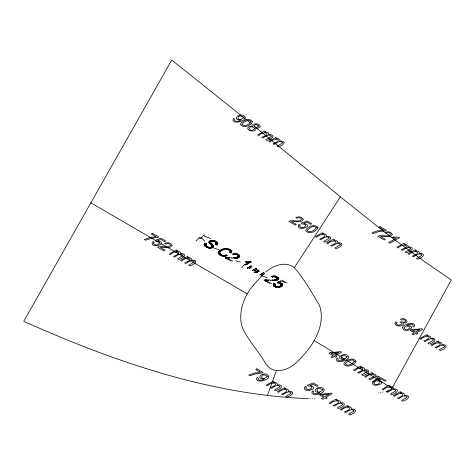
<?xml version="1.0" encoding="UTF-8"?>
<svg xmlns="http://www.w3.org/2000/svg" width="475" height="475" viewBox="0 0 475 475"><rect width="100%" height="100%" fill="white"/><g stroke="black" fill="none" stroke-linecap="round" stroke-linejoin="round"><path stroke-width="0.71" d="M211.886 246.382L213.691 246.008L210.241 248.265L210.265 247.309L209.671 248.259L209.932 247.321L209.083 248.205L209.588 247.303L208.489 248.098L208.846 247.172L207.902 247.95L208.46 247.059L207.332 247.76L208.08 246.917L206.785 247.523L207.343 246.555L206.263 247.249L206.963 246.311L205.657 246.869L206.637 246.062L205.158 246.501L206.37 245.807L204.755 246.133L206.156 245.539L204.458 245.765L205.912 245.023L204.256 245.403L205.889 244.779L204.143 245.035L205.936 244.548L204.214 244.31L206.037 244.322L204.393 243.954L206.203 244.097L206.067 243.319L204.992 243.301M218.381 253.686L219.877 253.033L218.346 252.029L220.228 251.952L218.625 251.542L220.548 251.59L219.017 251.061L220.952 251.227L220.05 250.171L222.009 250.515L221.457 249.363L223.024 250.016L223.054 248.769L224.158 249.624L223.885 248.579L224.758 249.482L224.728 248.461L225.37 249.393L225.566 248.413L225.993 249.369L226.391 248.443L226.628 249.405L227.216 248.544L226.943 249.44L228.012 248.71L227.863 249.654L228.76 248.93L228.445 249.88L230.126 249.553L229.443 250.45L230.773 249.981L229.769 250.741L231.266 250.426L230.001 251.049L231.818 251.376L229.876 252.415L231.515 252.86L229.573 252.807M277.044 286.579L275.85 287.238L276.503 286.496L276.308 287.351M217.479 244.215L215.982 243.521L217.117 242.268L215.638 242.618L216.766 241.941L215.27 242.303L216.345 241.621L214.783 241.989L215.353 241.051L214.219 241.692L214.308 240.635L212.919 241.288M271.136 276.581L272.062 276.64L272.252 276.159L273.903 276.842L274.14 275.928L272.223 277.353L271.878 276.278M232.34 254.184L233.267 254.238L233.457 253.757L235.107 254.446L235.345 253.531L233.427 254.956L233.083 253.876M213.524 246.893L211.85 246.002L213.4 245.338L211.589 245.557L212.865 244.696L211.161 245.088L212.432 244.263L210.805 244.732L211.886 243.752L210.348 244.298L211.357 243.248L208.899 242.303L209.802 242.013L209.819 240.884L212.105 240.819L212.658 240.314L212.224 241.258L211.09 240.421L209.089 241.526L210.68 242.363L210.039 242.909L209.267 243.147L210.651 242.155L208.964 242.583M209.267 243.147L210.977 242.832L210.075 242.535L210.823 241.787L209.517 241.086M209.273 241.3L211.286 241.466L212.123 240.303L209.095 242.879L210.372 242.689L210.651 242.25M210.205 240.694L211.013 241.621L210.473 241.567L210.668 242.054L210.104 242.161M210.864 247.196L212.693 247.635L212.254 246.347L213.584 245.682L211.85 246.002M227.163 257.438L226.504 258.145L225.251 258.02L228.261 257.337L228.564 258.257L229.591 257.319L229.158 258.228L231.26 257.391L231.729 258.317L233.724 257.48L235.238 258.394L239.661 256.084L238.023 256.233L239.406 256.933M265.964 279.834L265.299 280.547L264.047 280.422L267.057 279.739L267.36 280.654L268.387 279.722L267.953 280.63L270.055 279.787L270.53 280.719L272.519 279.882L274.039 280.79L278.457 278.487L276.824 278.635L278.202 279.33M277.376 283.041L278.368 281.544L280.547 281.794L280.321 280.772L282.097 281.2L282.281 280.001M279.11 286.33L279.882 287.203M280.695 285.35L281.889 286.205L278.54 286.49L278.273 287.476L276.771 286.544L276.42 287.155L276.777 287.434L278.243 286.544M237.518 257.402L237.732 256.815L238.563 257.646L237.577 258.067L236.55 257.254C240.748 257.652 238.741 256.156 236.805 257.349L236.776 258.252L235.41 257.432L233.783 258.394L233.724 257.48M276.319 279.805L276.527 279.217L277.364 280.048L276.379 280.464L275.352 279.65C279.543 280.048 277.537 278.558 275.607 279.745L275.571 280.648L274.206 279.834L272.579 280.796L272.519 279.882M211.357 243.248L209.891 243.853L210.74 242.499L210.372 242.689M228.261 257.337L228.018 258.311L226.836 258.934L226.504 258.145L225.696 257.794M267.057 279.739L266.819 280.713L265.632 281.337L265.299 280.547L264.492 280.197M215.353 241.051L214.278 241.122L213.762 240.481M245.474 261.339L245.171 262.194L246.917 261.582L246.187 262.366L248.33 261.689L248.116 262.538L248.645 263.114L251.423 261.992L248.193 262.859L244.358 264.712L241.775 267.562M236.467 253.68L235.861 254.469L234.965 253.525M235.238 258.394L236.022 257.361L236.497 257.527M274.039 280.79L274.817 279.763L275.298 279.923M275.262 276.076L274.657 276.866L273.76 275.928M273.38 275.951L272.923 277.038L272.062 276.64L273.701 276.165M234.585 253.549L234.127 254.642L233.267 254.238L234.899 253.763M210.627 240.54L211.63 241.342L213.204 240.374L213.673 240.819M210.241 248.265L210.579 247.267L211.221 247.392L211.345 248.128L213.714 246.323L212.551 246.495M278.415 283.023L278.997 282.393L277.715 283.005L278.368 281.544L278.997 282.393L278.772 283.064L279.698 282.488L279.116 283.136L280.333 282.643L279.763 283.361L280.903 282.839L280.054 283.51L281.414 283.088L280.458 283.783L282.18 283.676L280.885 285.03M223.577 255.277L223.072 256.227L226.409 254.802M280.939 284.869L282.471 285.54L280.612 286.947L280.096 286.437L280.375 285.653L282.577 285.309M282.667 284.822L280.957 284.703L281.711 283.278L280.458 283.783M234.288 254.119L234.365 254.564L236.099 253.602L236.105 254.505L236.829 253.775L233.267 254.238M238.005 255.687L239.085 254.992L238.046 255.823L239.442 255.419M235.885 257.877L239.554 255.639L238.349 255.752C237.643 256.173 239.257 256.452 239.649 256.31M276.8 278.083L277.881 277.394L276.842 278.219L278.237 277.822M274.681 280.28L278.356 278.041L277.151 278.154C276.438 278.576 278.059 278.849 278.451 278.706M273.083 276.515L273.167 276.967L274.894 276.005L274.9 276.907L275.625 276.171L272.062 276.64M267.419 395.432L276.414 370.512C286.478 371.426 295.313 364.568 301.488 357.319C314.284 344.072 325.797 324.401 319.544 305.514C311.861 292.778 304.374 279.247 294.619 267.936C292.066 265.733 288.758 264.492 285.404 264.29C278.124 263.874 271.237 267.413 265.768 271.949M277.762 287.494L282.649 284.572M226.207 257.628L225.465 257.901M265.002 280.024L264.26 280.298M276.503 286.496L274.989 286.906L275.773 286.247L274.586 286.692L275.245 285.92L273.772 286.104L274.799 285.036L273.178 285.036L274.609 283.979L275.524 284.02L273.22 285.255L274.799 285.172L273.576 285.902M224.942 256.251L223.915 255.283L222.187 256.072L222.603 255.146L221.76 255.96L222.294 255.069L220.94 255.663L221.706 254.861L220.168 255.277L221.154 254.588L219.468 254.826L220.418 254.036L218.922 254.374L220.157 253.721L218.274 253.454L220.002 252.32L218.346 252.029M279.104 287.381L277.637 286.597L277.257 287.482L277.845 287.268M274.586 286.692L275.553 286.134L274.004 286.306L274.865 285.439C269.747 284.151 279.086 283.741 273.173 284.81M235.612 254.446L236.33 253.876M274.413 276.842L275.126 276.278M274.004 286.306L275.013 285.689L273.422 285.689L274.882 284.751L273.523 283.961L274.2 283.747L275.013 284.216M210.805 248.217L211.126 247.107L213.317 247.16L213.156 246.792L211.719 246.709L213.043 247.404M219.883 252.676L219.266 252.724L218.524 253.917L220.157 253.721M230.072 252.047L230.797 251.952L231.616 250.889L230.001 251.049M391.465 389.369L451.25 279.995L423.7 261.007L395.129 240.053M253.549 285.03C245.332 294.542 240.071 307.111 240.783 319.812C240.967 322.454 241.46 325.09 242.363 327.584C248.372 340.818 258.928 351.565 266.042 364.206C268.399 367.656 272.246 370.067 276.414 370.512M223.529 256.268L222.917 255.206L222.187 256.072M236.829 253.775L236.342 254.558L237.542 254.03L236.799 254.713L238.236 254.38L238.355 255.045L239.168 255.514L239.287 255.206L237.844 255.419L238.848 254.784L237.732 255.295M275.625 276.171L275.138 276.961L276.343 276.432L275.595 277.115L277.038 276.777L277.157 277.447L277.964 277.917L278.083 277.608L276.64 277.822L277.643 277.186L276.527 277.691M294.328 267.692L340.373 196.846L256.797 128.298M237.197 258.168L239.525 256.732L237.803 256.607M275.993 280.565L278.32 279.134L276.604 279.009M238.456 255.461L237.589 255.17L238.236 254.38L237.233 254.927M277.252 277.857L276.385 277.566L277.038 276.777L276.034 277.329M246.602 264.777L248.193 262.859L250.663 261.553L246.602 264.777L244.358 264.712M217.58 242.933L215.763 243.966L215.935 244.726L217.633 243.907L215.988 243.224L216.618 243.063L217.58 242.933L215.282 244.399M208.489 248.098L209.226 247.255M253.591 284.982L263.18 274.289M235.309 253.994L235.725 253.555M274.105 276.397L274.52 275.957M227.252 249.494L228.012 248.71M278.831 286.419L281.325 285.73M275.553 286.134L274.698 285.802L274.93 285.564M213.417 241.389L214.308 240.635M195.902 241.074L199.435 237.571L201.4 237.904L204.773 241.158M223.683 256.001L223.998 256.286L224.61 255.241L225.203 255.479L225.678 255.033L227.359 255.716L225.958 255.217M379.43 378.937C381.615 377.013 377.257 375.594 375.731 376.147C376.622 374.14 373.178 373.475 371.741 373.748L372.715 373.184L371.658 372.572L364.699 376.592L365.881 377.275C370.043 372.18 380.469 374.745 368.838 378.979L370.013 379.662L375.612 376.74L378.147 377.37L378.367 377.916L377.922 378.462L372.958 381.36L373.546 381.698M280.547 285.505L281.129 284.905M234.205 253.597L233.831 253.662M273.006 275.993L272.626 276.064M238.023 256.233L239.168 255.514L237.898 256.488L238.135 257.052M276.824 278.635L277.964 277.917L276.699 278.89L276.931 279.448M222.621 256.162L223.28 255.609L226.379 256.007L226.367 255.615L224.966 255.194M275.417 287.09L276.248 286.431M247.214 262.491L248.33 261.689M281.966 283.474L280.838 284.228L282.643 285.065L278.273 287.476M250.171 261.63L248.116 262.538L249.612 261.678L249.422 262.147L249.874 262.408M277.335 286.591L277.032 286.799L277.637 286.597M279.448 283.237L280.333 282.643M214.278 241.122L213.679 241.472L214.842 240.825M238.254 255.342L237.933 255.55L239.608 256.524L237.975 256.363M277.05 277.744L276.735 277.952L278.403 278.926L276.771 278.766M278.065 282.999L278.997 282.393M228.445 249.88L229.467 249.215M214.783 241.989L215.852 241.312M236.574 254.63L237.542 254.03M275.369 277.026L276.343 276.432M217.39 242.594L215.947 243.075M280.957 284.703L282.494 284.109L280.612 283.925M235.362 254.434L235.713 254.232L235.107 254.446M274.158 276.836L274.508 276.628L273.903 276.842M280.945 284.543L282.358 283.884M273.38 284.163L274.609 283.979L274.176 283.361L273.273 284.377L273.992 284.335M374.134 382.037L376.04 380.932M229.009 250.165L230.126 249.553M236.022 257.361L234.864 258.002L238.266 257.806M274.817 279.763L273.659 280.398L277.062 280.208M211.898 246.198L212.218 246.715M236.776 258.252L237.31 257.996M275.571 280.648L276.106 280.392M239.554 255.639L238.052 256.102M278.356 278.041L276.854 278.498M280.743 284.074L281.544 283.723M215.775 242.773L217.117 242.268L215.876 242.921L217.704 243.586L215.864 243.817L217.152 244.108L217.259 244.512L215.626 244.108M219.468 254.826L220.75 254.321M278.54 286.49L277.946 286.579M226.367 255.615L224.467 256.28L224.265 255.271M274.823 285.309L274.698 285.802M238.961 256.102L239.632 255.859M277.756 278.504L278.427 278.261M274.194 285.16L273.303 285.475L274.793 286.217M213.156 246.792L213.655 246.62M282.316 285.772L280.713 286.081M204.458 245.765L206.002 245.272M216 243.372L216.921 243.212M273.576 285.511L274.799 285.172M231.735 251.132L230.155 251.524M213.643 241.193L213.168 241.33L213.204 240.374M211.749 245.789L213.4 245.338M274.96 284.608L274.402 284.567L274.829 284.893M387.909 390.818L387.333 390.967M281.74 284.549L282.589 284.335L281.728 285.962L282.126 285.992M386.407 391.192L386.062 391.281M238.034 256.637L237.732 256.815M276.836 279.039L276.527 279.217M382.921 392.029L382.571 392.107M380.932 392.481L380.576 392.558M210.752 241.87L208.899 242.03M217.687 243.259L215.982 243.521M378.925 392.914L378.575 392.991M238.058 255.96L238.551 255.871M276.86 278.362L277.353 278.273M237.589 255.17L238.355 255.045M276.385 277.566L277.157 277.447M282.097 281.2L283.872 280.921L283.373 281.936L285.463 281.841L284.65 282.673L287.054 282.762M280.909 284.382L281.337 284.317M211.138 241.122L213.976 240.973M210.039 242.909L210.674 242.838M215.917 243.883L216.553 243.806M274.592 286.098L275.102 286.039M280.612 286.947L276.42 287.155M230.132 251.364L231.147 251.299L230.155 251.697L230.797 251.952L231.865 251.869L230.078 251.204M280.808 285.19L281.533 285.137M204.131 244.672L205.936 244.548M237.898 256.488L238.343 256.458M276.699 278.89L277.145 278.861M215.941 243.669L216.25 243.657M229.876 252.415L231.764 252.368L230.797 251.952M273.707 283.753L274.2 283.747M218.167 252.985L219.973 253.383M314.497 398.774L314.153 398.768M312.681 398.739L312.336 398.733M310.276 398.685L309.932 398.679M308.305 398.632L307.966 398.62M307.794 398.614L307.45 398.602M306.85 398.584C208.133 394.339 113.264 361.22 23.75 321.343L171.736 60.034L240.926 115.354M239.062 257.308L238.539 257.284L238.83 257.48M277.857 279.704L277.341 279.686L277.626 279.882M209.137 242.464L210.075 242.535M210.704 241.959L209.867 241.27M232.732 261.03L230.013 260.769L231.159 260.122L228.422 259.855L229.591 259.219L226.836 258.934M271.528 283.433L268.808 283.171L269.96 282.524L267.223 282.251L268.387 281.616L265.632 281.337M224.853 256.138L225.607 255.877L225.203 255.479M226.504 258.145L228.018 258.311L226.67 257.521L225.94 257.705M265.299 280.547L266.819 280.713L265.466 279.918L264.741 280.102M211.898 246.293L212.254 246.347M215.763 243.966L216.22 244.031L216.588 245.053M219.266 252.724L218.191 252.51L218.512 252.985M278.867 287.149L279.502 287.304L279.484 286.793M211.565 246.852L211.838 248.003M208.964 241.775L209.802 242.013M213.987 248.188L218.797 249.595M235.618 260.674L240.427 262.081M262.479 276.183L267.288 277.596M210.473 241.567L210.906 241.704M206.203 244.097L204.648 243.616L206.067 243.319L206.435 243.871M211.82 247.689L212.283 247.837M211.09 240.421L214.219 241.692M210.716 238.539L204.375 236.182L204.238 234.792L201.4 237.904L200.266 238.557L199.435 237.571M219.486 250.604L220.952 251.227M216.487 244.554L216.962 244.791M220.691 249.761L222.009 250.515M237.114 257.171L237.933 257.943M275.91 279.567L276.735 280.345M280.303 285.849L281.289 286.615M279.692 286.205L280.096 286.437M90.862 202.843L159.701 242.844M160.942 243.562L247.291 293.871M314.242 340.581L336.656 354.213M346.138 360.003L347.409 360.78M348.668 361.552L352.42 363.844M339.702 356.078L337.09 354.481M341.003 356.867L344.862 359.225M353.655 364.604L377.197 379.103M211.132 241.543L210.805 241.342L211.452 241.401M378.308 379.792L387.95 385.807M388.978 386.448L392.017 388.36M394.345 239.459L383.052 230.814M382.221 230.173L340.438 196.899M242.06 116.28L243.2 117.2M244.334 118.127L246.602 119.979M247.742 120.899L250.004 122.752M251.138 123.672L252.273 124.598M254.535 126.445L255.669 127.371M222.241 249.031L223.024 250.016M211.595 240.338L211.803 240.671M216.885 243.586L217.152 244.108M223.244 255.247L223.28 255.609M243.699 117.456C236.716 124.593 235.938 111.785 243.699 117.456M267.271 376.354C260.288 383.491 259.51 370.684 267.271 376.354M322.668 389.856C315.685 396.993 314.907 384.186 322.668 389.856M347.077 356.933C340.094 364.07 339.316 351.257 347.077 356.933M404.059 327.898C404.629 330.434 409.432 329.757 409.901 327.465C408.904 325.28 404.854 325.737 404.059 327.898M299.6 225.975C301.583 230.69 310.508 223.921 302.171 223.98L301.209 223.256L307.076 220.946L311.855 223.707L310.727 224.354L306.892 222.14L303.792 223.333C316.089 226.587 294.126 232.305 298.977 224.307L300.319 224.96L299.6 225.975M305.799 388.01C307.782 392.724 316.706 385.955 308.376 386.015L307.414 385.29L313.28 382.981L318.054 385.736L316.926 386.389L313.096 384.174L309.997 385.367C322.293 388.621 300.325 394.339 305.176 386.341L306.523 386.994L305.799 388.01M373.772 382.844C375.755 387.558 384.679 380.79 376.348 380.849L375.381 380.125L381.247 377.815L386.027 380.57L384.898 381.223L381.063 379.008L377.963 380.202C390.26 383.456 368.297 389.173 373.148 381.176L374.49 381.829L373.772 382.844M153.484 243.253C155.462 247.968 164.386 241.199 156.055 241.258L155.093 240.534L160.96 238.224L165.733 240.985L164.611 241.632L160.776 239.418L157.676 240.611C169.973 243.865 148.004 249.583 152.855 241.585L154.203 242.238L153.484 243.253M396.393 323.576C397.1 327.222 405.234 323.772 400.146 322.068C401.66 321.005 404.575 323.517 405.686 321.118C405.353 319.396 402.77 319.461 401.517 320.091L400.544 319.289C405.169 316.392 411.142 323.772 402.972 322.947C405.306 327.958 391.4 326.367 395.806 321.89L397.142 322.478L396.393 323.576M182.994 255.188L182.548 255.865L177.585 258.768L178.76 259.445C184.65 257.759 187.578 253.424 180.357 253.555C181.248 251.548 177.804 250.883 176.368 251.156L177.341 250.592L176.284 249.981L169.326 254L170.507 254.677C174.669 249.589 185.096 252.154 173.464 256.387L174.64 257.07C176.516 256.043 180.868 252.296 182.994 255.188M194.174 261.648L193.729 262.325L188.765 265.222L189.941 265.899C195.831 264.213 198.758 259.878 191.538 260.009C192.428 258.002 188.985 257.337 187.548 257.61L188.522 257.046L187.471 256.435L180.506 260.454L181.688 261.137C185.85 256.043 196.276 258.608 184.644 262.841L185.82 263.524C187.696 262.497 192.048 258.75 194.174 261.648M271.272 136.159L270.827 136.836L265.863 139.739L267.039 140.416C272.935 138.73 275.856 134.395 268.636 134.526C269.527 132.519 266.083 131.854 264.646 132.127L265.62 131.563L264.569 130.952L257.604 134.971L258.786 135.648C262.948 130.56 273.374 133.125 261.743 137.358L262.924 138.041C264.801 137.014 269.147 133.267 271.272 136.159M282.459 142.619L282.007 143.296L277.044 146.193L278.219 146.87C284.115 145.184 287.037 140.849 279.817 140.98C280.713 138.973 277.263 138.308 275.827 138.581L276.8 138.017L275.749 137.406L268.785 141.425L269.966 142.108C274.128 137.014 284.555 139.579 272.923 143.812L274.105 144.495C275.981 143.468 280.327 139.721 282.459 142.619M279.918 386.442L279.472 387.119L274.508 390.017L275.678 390.693C281.574 389.007 284.495 384.673 277.275 384.809C278.172 382.803 274.722 382.137 273.285 382.405L274.265 381.841L273.208 381.229L266.249 385.249L267.431 385.932C271.587 380.837 282.013 383.408 270.382 387.636L271.563 388.318C273.44 387.291 277.792 383.545 279.918 386.442M291.098 392.896L290.652 393.573L285.689 396.471L286.858 397.147C292.754 395.461 295.676 391.127 288.462 391.263C289.352 389.257 285.902 388.592 284.466 388.859L285.445 388.295L284.388 387.689L277.43 391.703L278.611 392.386C282.767 387.297 293.194 389.862 281.562 394.09L282.744 394.772C284.62 393.745 288.972 389.999 291.098 392.896M329.116 237.91L328.67 238.587L323.701 241.49L324.876 242.167C330.772 240.481 333.693 236.146 326.473 236.277C327.37 234.27 323.92 233.605 322.483 233.878L323.463 233.314L322.406 232.703L315.447 236.722L316.623 237.405C320.785 232.311 331.212 234.876 319.58 239.109L320.762 239.792C322.638 238.765 326.99 235.018 329.116 237.91M340.296 244.37L339.851 245.047L334.887 247.944L336.057 248.621C341.952 246.935 344.874 242.6 337.654 242.731C338.55 240.724 335.101 240.059 333.664 240.332L334.643 239.768L333.587 239.157L326.628 243.176L327.803 243.859C331.966 238.765 342.392 241.336 330.76 245.563L331.942 246.246C333.818 245.219 338.17 241.472 340.296 244.37M342.778 404.255L342.332 404.932L337.369 407.829L338.544 408.506C344.434 406.82 347.362 402.485 340.142 402.622C341.032 400.615 337.588 399.95 336.152 400.217L337.125 399.653L336.074 399.048L329.11 403.061L330.291 403.744C334.453 398.656 344.88 401.221 333.248 405.454L334.424 406.131C336.3 405.104 340.652 401.357 342.778 404.255M353.958 410.709L353.513 411.386L348.549 414.289L349.725 414.966C355.621 413.274 358.542 408.939 351.322 409.076C352.213 407.069 348.769 406.404 347.332 406.671L348.306 406.107L347.255 405.502L340.29 409.521L341.472 410.198C345.634 405.11 356.06 407.675 344.428 411.908L345.61 412.585C347.486 411.558 351.832 407.817 353.958 410.709M367.187 371.325L366.742 372.002L361.778 374.906L362.953 375.582C368.843 373.896 371.765 369.556 364.551 369.692C365.441 367.686 361.997 367.021 360.561 367.288L361.534 366.73L360.478 366.118L353.519 370.138L354.7 370.815C358.863 365.726 369.283 368.291 357.657 372.525L358.833 373.207C360.709 372.18 365.061 368.434 367.187 371.325M395.823 390.468L395.372 391.145L390.408 394.048L391.584 394.725C397.48 393.039 400.401 388.698 393.181 388.835C394.078 386.828 390.628 386.163 389.191 386.43L390.165 385.872L389.114 385.261L382.149 389.28L383.331 389.957C387.493 384.869 397.919 387.434 386.288 391.667L387.469 392.35C389.346 391.323 393.692 387.576 395.823 390.468M407.004 396.928L406.553 397.605L401.589 400.502L402.764 401.179C408.66 399.493 411.582 395.158 404.362 395.289C405.258 393.282 401.808 392.617 400.372 392.89L401.345 392.326L400.294 391.715L393.336 395.734L394.511 396.417C398.673 391.323 409.1 393.888 397.468 398.121L398.65 398.804C400.526 397.777 404.878 394.03 407.004 396.928M410.637 248.514L410.192 249.191L405.223 252.094L406.398 252.771C412.294 251.079 415.215 246.745 407.995 246.881C408.892 244.874 405.442 244.209 404.005 244.477L404.985 243.912L403.928 243.307L396.969 247.327L398.145 248.003C402.307 242.915 412.733 245.48 401.102 249.713L402.283 250.39C404.16 249.363 408.512 245.617 410.637 248.514M421.818 254.968L421.372 255.645L416.403 258.548L417.578 259.225C423.474 257.539 426.396 253.205 419.176 253.335C420.072 251.328 416.622 250.663 415.186 250.937L416.165 250.373L415.108 249.761L408.15 253.781L409.325 254.458C413.488 249.369 423.914 251.934 412.282 256.168L413.464 256.85C415.34 255.823 419.692 252.077 421.818 254.968M433.384 339.815L432.939 340.492L427.975 343.389L429.145 344.066C435.041 342.38 437.962 338.046 430.748 338.176C431.638 336.169 428.189 335.504 426.752 335.777L427.732 335.213L426.675 334.602L419.716 338.622L420.897 339.304C425.054 334.21 435.48 336.775 423.848 341.008L425.03 341.691C426.906 340.664 431.258 336.918 433.384 339.815M444.564 346.269L444.119 346.946L439.155 349.843L440.325 350.52C446.221 348.834 449.142 344.5 441.928 344.63C442.819 342.623 439.375 341.958 437.932 342.232L438.912 341.668L437.855 341.056L430.896 345.076L432.078 345.758C436.234 340.664 446.66 343.235 435.029 347.463L436.21 348.145C438.087 347.118 442.439 343.372 444.564 346.269M172.069 245.326C170.293 249.547 163.798 246.703 160.425 247.552L165.14 250.272L164.006 250.925L157.652 247.261C161.464 245.023 167.491 248.823 170.46 245.343C170.086 243.455 167.224 243.319 165.834 244.197L164.748 243.426C167.075 242.214 171.083 242.612 172.069 245.326M260.158 126.148C259.938 128.066 257.313 128.381 255.805 127.912C257.224 131.587 250.384 131.866 248.449 129.812C245.765 127.241 250.984 125.121 253.11 126.356C251.999 122.817 259.647 123.078 260.158 126.148M303.258 219.432C301.483 223.654 294.987 220.81 291.614 221.653L296.329 224.372L295.195 225.031L288.842 221.362C292.653 219.129 298.68 222.923 301.649 219.444C301.275 217.562 298.413 217.425 297.023 218.298L295.937 217.526C298.264 216.315 302.272 216.713 303.258 219.432M392.243 234.341C390.468 238.563 383.972 235.719 380.6 236.568L385.314 239.287L384.18 239.94L377.833 236.277C381.639 234.038 387.665 237.838 390.634 234.359C390.266 232.471 387.398 232.334 386.009 233.213L384.922 232.441C387.25 231.23 391.258 231.628 392.243 234.341M245.118 117.527C245.207 122.075 229.906 124.688 233.558 118.518L234.792 119.112C232.631 122.117 239.839 121.725 240.819 120.056C229.455 119.914 242.357 110.711 245.118 117.527M268.69 376.426C268.773 380.974 253.472 383.586 257.123 377.417L258.364 378.011C256.197 381.015 263.411 380.629 264.385 378.955C253.027 378.812 265.923 369.609 268.69 376.426M324.087 389.928C324.176 394.482 308.875 397.094 312.526 390.919L313.761 391.513C311.6 394.517 318.808 394.131 319.788 392.457C308.423 392.314 321.326 383.117 324.087 389.928M348.496 357.004C348.579 361.552 333.284 364.165 336.929 357.996L338.17 358.589C336.003 361.588 343.217 361.202 344.191 359.527C332.832 359.385 345.735 350.188 348.496 357.004M251.055 121.683C249.684 124.129 244.126 127.621 241.929 124.48C243.313 122.045 248.864 118.513 251.055 121.683M316.362 227.745C314.984 230.191 309.427 233.682 307.23 230.541C308.613 228.107 314.171 224.574 316.362 227.745M354.433 361.16C353.062 363.607 347.504 367.098 345.301 363.951C346.685 361.522 352.242 357.99 354.433 361.16M402.527 327.637C404.546 335.166 418.6 325.613 406.802 325.446C407.972 323.873 414.817 323.309 412.84 326.378L414.105 327.002C417.454 320.779 403.121 323.499 402.527 327.637M355.977 361.214C354.421 365.162 346.233 368.493 343.758 363.808C345.521 359.955 353.311 356.689 355.977 361.214M252.599 121.737C251.043 125.685 242.856 129.016 240.38 124.331C242.143 120.484 249.933 117.212 252.599 121.737M317.9 227.798C316.344 231.747 308.156 235.078 305.68 230.393C307.45 226.545 315.24 223.274 317.9 227.798M254.772 128.553C247.879 134.799 247.855 122.307 254.772 128.553M258.584 126.023C253.466 130.987 253.11 120.929 258.584 126.023M247.445 268.054L247.113 268.399L251.162 265.733L247.445 268.054M254.909 272.365L254.576 272.709L258.626 270.043L254.909 272.365M249.702 267.918L248.918 268.488L251.875 266.665L249.702 267.918M257.165 272.228L256.381 272.798L259.344 270.976L257.165 272.228M256.423 268.268L252.486 270.542L256.423 268.268M263.892 272.579L259.95 274.853L263.892 272.579M257.028 269.414L254.184 271.023L257.028 269.414M264.492 273.725L261.654 275.328L264.492 273.725M152.439 233.296L151.305 233.955L156.008 236.669L149.577 237.613L144.299 239.548L145.51 240.249L150.884 238.355L157.742 237.417L158.656 236.888L152.439 233.296M380.077 226.623L378.943 227.276L383.652 229.995L377.221 230.939L371.937 232.875L373.148 233.575L378.527 231.681L385.379 230.743L386.3 230.215L380.077 226.623M393.585 237.019L392.445 237.678L396.227 238.218L388.71 242.559L389.892 243.236L399.534 237.666L398.774 237.227L393.585 237.019M256.827 368.855L255.692 369.514L260.395 372.228L253.965 373.172L248.686 375.108L249.898 375.808L255.271 373.914L262.129 372.976L263.043 372.447L256.827 368.855M330.066 352.688L328.985 353.311L333.153 355.722L330.849 357.046L332.031 357.728L334.329 356.398L335.629 357.152L336.71 356.523L335.409 355.775L341.638 352.183L340.676 351.625L330.066 352.688M338.562 352.593L334.234 355.098L331.223 353.358L338.562 352.593M411.19 329.793L410.109 330.416L414.277 332.827L411.973 334.151L413.155 334.833L415.453 333.503L416.753 334.252L417.834 333.628L416.539 332.88L422.762 329.288L421.8 328.73L411.19 329.793M419.692 329.697L415.358 332.197L412.348 330.463L419.692 329.697M320.583 394.238L319.503 394.862L323.671 397.266L321.373 398.596L322.549 399.279L324.853 397.949L326.147 398.697L327.233 398.074L325.933 397.326L332.162 393.728L331.194 393.175L320.583 394.238M329.086 394.143L324.752 396.643L321.747 394.903L329.086 394.143"/></g></svg>
